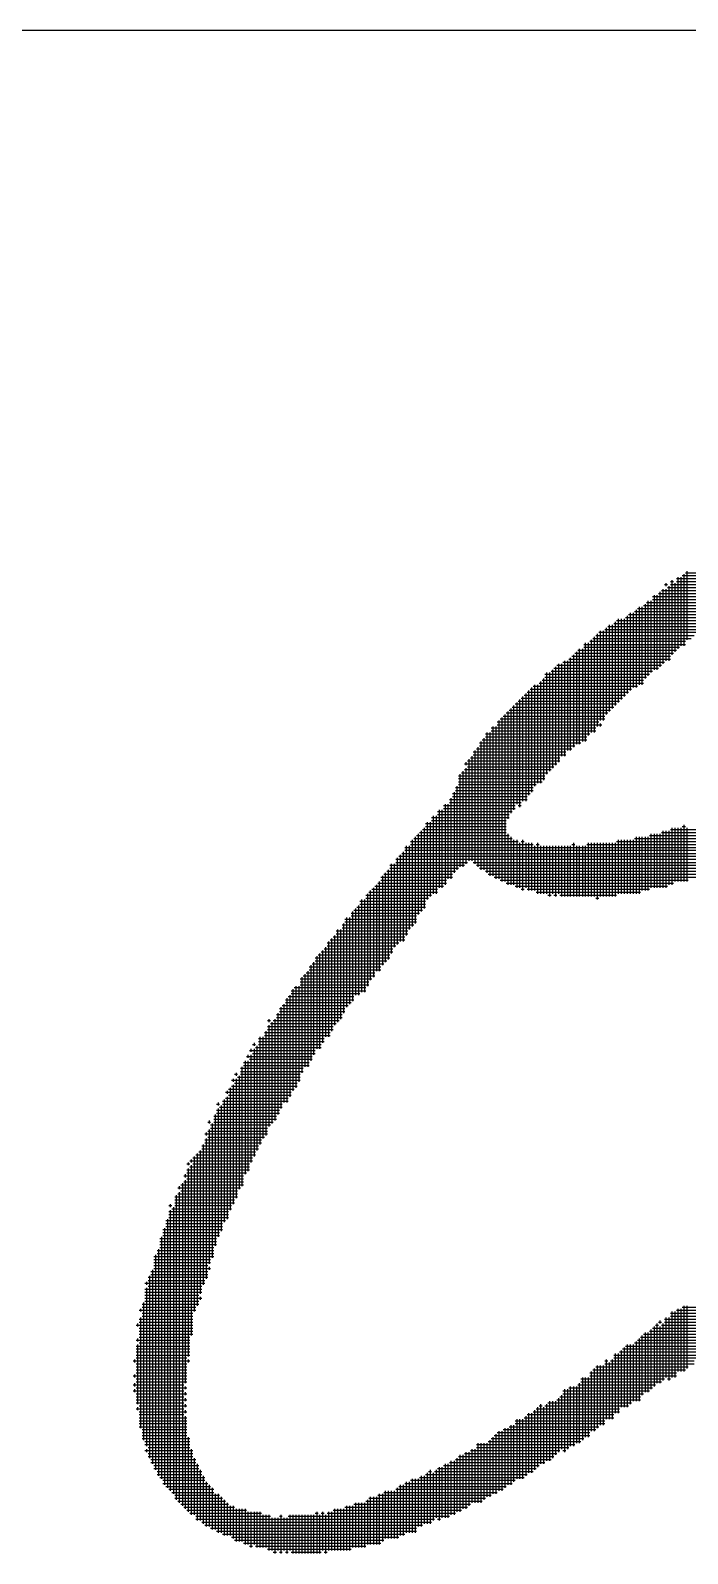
# Model space of a CAD drawing. Header units: feet. Extents: x 0 to 252300, y 0 to 178200.
# Drawn here: x 170392 to 170906, y 8410 to 9600 of the extents above; entities that cross this region are included whole.
import ezdxf
from ezdxf.enums import TextEntityAlignment as Align

# ---------------------------------------------------------------- set-up
doc = ezdxf.new("R2010")
doc.units = ezdxf.units.FT
doc.header["$LTSCALE"] = 3000
doc.header["$MEASUREMENT"] = 0
for name, color, linetype in [('CX-BORD', 3, 'CONTINUOUS'), ('CX-BORD-LIN1', 4, 'CONTINUOUS'), ('CX-BORD-LIN2', 3, 'CONTINUOUS'), ('CX-BORD-TEX2', 7, 'CONTINUOUS'), ('CX-BORD-TEX3', 6, 'CONTINUOUS')]:
    doc.layers.add(name, color=color, linetype=linetype)
doc.styles.add('TB_TEXT', font='')
doc.styles.add('TB_WBTXT', font='')
doc.styles.add('TB_WMTXT', font='')
doc.styles.get('TB_TEXT').set_extended_font_data('DotumChe')
doc.styles.get('TB_WBTXT').set_extended_font_data('Dotum')
doc.styles.get('TB_WMTXT').set_extended_font_data('DotumChe')

# ---------------------------------------------------------------- blocks, each defined once
blk = doc.blocks.new('CXBLKA1')
at = {"layer": 'CX-BORD-LIN2'}
blk.add_lwpolyline([(558, 12), (270, 12)], dxfattribs=at)
at = {"layer": 'CX-BORD-LIN1', "style": 'TB_TEXT'}
for tag, p in [('TR_RCON5', (342.3033, 33)), ('TR_RCON4', (342.3033, 27)), ('TR_RCON3', (342.3033, 21)), ('TR_RCON2', (342.3033, 15)), ('TR_RCON1', (342.3033, 9))]:
    blk.add_attdef(tag, text='', height=3.5, dxfattribs=at).set_placement(p, align=Align.MIDDLE_LEFT)
for tag, height, p in [('TR_DGN5', 3.5, (451.1185, 33)), ('TR_CHK5', 3.5, (491.1185, 33)), ('TR_RDAT5', 3.5, (317.5, 33)), ('TR_APP5', 3.5, (531.1185, 33)), ('TR_RNUM5', 3, (285.1051, 32.6366)), ('TR_DGN4', 3.5, (451.1185, 27)), ('TR_CHK4', 3.5, (491.1185, 27)), ('TR_RDAT4', 3.5, (317.5, 27)), ('TR_APP4', 3.5, (531.1185, 27)), ('TR_RNUM4', 3, (285.1051, 26.6366)), ('TR_DGN3', 3.5, (451.1185, 21)), ('TR_CHK3', 3.5, (491.1185, 21)), ('TR_RDAT3', 3.5, (317.5, 21)), ('TR_APP3', 3.5, (531.1185, 21)), ('TR_RNUM3', 3, (285.1051, 20.6366)), ('TR_DGN2', 3.5, (451.1185, 15)), ('TR_CHK2', 3.5, (491.1185, 15)), ('TR_RDAT2', 3.5, (317.5, 15)), ('TR_APP2', 3.5, (531.1185, 15)), ('TR_RNUM2', 3, (285.1051, 14.6366)), ('TR_DGN1', 3.5, (451.1185, 9)), ('TR_CHK1', 3.5, (491.1185, 9)), ('TR_RDAT1', 3.5, (317.5, 9)), ('TR_APP1', 3.5, (531.1185, 9)), ('TR_RNUM1', 3, (285.1051, 8.6366))]:
    blk.add_attdef(tag, text='', height=height, dxfattribs=at).set_placement(p, align=Align.MIDDLE_CENTER)
at = {"layer": 'CX-BORD-LIN2', "style": 'TB_TEXT'}
blk.add_attdef('TD_VERSION', text='', height=3, rotation=90, dxfattribs=at).set_placement((800.5, 48.0149), align=Align.MIDDLE_CENTER)
at = {"layer": 'CX-BORD-TEX2', "style": 'TB_WMTXT'}
for tag, height, p in [('TB_CNAME', 5, (15.3448, 531.8324)), ('TB_CSCOP', 4, (16.6346, 523.8324))]:
    blk.add_attdef(tag, text='', height=height, dxfattribs=at).set_placement(p, align=Align.BOTTOM_LEFT)
at = {"layer": 'CX-BORD-TEX2', "style": 'TB_WBTXT'}
for tag, height, p in [('TB_MTITIL', 10, (398, 533.3264)), ('TB_STITL', 7, (398, 518.3264))]:
    blk.add_attdef(tag, text='', height=height, dxfattribs=at).set_placement(p, align=Align.MIDDLE_CENTER)
at = {"layer": 'CX-BORD-TEX3', "style": 'TB_TEXT'}
for tag, height, p in [('TD_LNDST', 4.5, (215, 31.5)), ('TD_DSECT', 4.5, (605.5, 31.5)), ('TD_DDIST', 4.5, (654.5, 31.5)), ('TD_DNAME_TOP', 4.5, (755, 27.957)), ('TD_CSECT', 4.5, (605.5, 22.5)), ('TD_CDIST', 4.5, (654.5, 22.5)), ('TD_DNAME_MAIN', 4.5, (755, 21.4731)), ('TD_DNAME_BOT', 3, (755, 15.2489)), ('TD_HSCAL', 4.5, (620.8841, 13.7484)), ('TD_VSCAL', 4.5, (656.8615, 13.7484)), ('TD_CCOMP', 4.5, (215, 13.5927)), ('TD_CSTEP', 4.5, (250.744, 5.125)), ('TD_FIELD', 4.5, (180, 5.125)), ('TD_DWGNO', 4.5, (755, 5.0017)), ('TD_DWGCODE', 4.5, (637, 4.7908))]:
    blk.add_attdef(tag, text='', height=height, dxfattribs=at).set_placement(p, align=Align.MIDDLE_CENTER)
for tag, height, width, p in [('TD_DCOMP', 4.5, 0.95, (215, 22.5875)), ('TD_CNAME', 5, 0.78, (65, 7.5956))]:
    blk.add_attdef(tag, text='', height=height, dxfattribs=dict(at, width=width)).set_placement(p, align=Align.MIDDLE_CENTER)

msp = doc.modelspace()

# ---------------------------------------------------------------- linework, layer by layer
at = {"layer": 'CX-BORD-LIN1'}
for p, q in [((170902.7, 9175.3), (170902.7, 9119.3)), ((170903.9, 9176.4), (170999.5, 9176.4)), ((170905, 9177.6), (170905, 9123.9)), ((170885.2, 9162.4), (170966.8, 9162.4)), ((170886.4, 9163.6), (170886.4, 9105.3)), ((170887.5, 9167.1), (170889.9, 9167.1)), ((170888.7, 9168.3), (170888.7, 9165.9)), ((170888.7, 9163.6), (170888.7, 9107.6)), ((170889.9, 9164.8), (170971.5, 9164.8)), ((170891, 9165.9), (170891, 9107.6)), ((170892.2, 9169.4), (170894.5, 9169.4)), ((170892.2, 9167.1), (170976.2, 9167.1)), ((170893.4, 9170.6), (170893.4, 9112.3)), ((170895.7, 9168.3), (170895.7, 9114.6)), ((170896.9, 9171.8), (170983.2, 9171.8)), ((170896.9, 9169.4), (170983.2, 9169.4)), ((170898, 9172.9), (170898, 9116.9)), ((170900.4, 9172.9), (170900.4, 9119.3)), ((170901.5, 9174.1), (170994.8, 9174.1)), ((170871.2, 9150.8), (170948.2, 9150.8)), ((170872.4, 9151.9), (170872.4, 9093.6)), ((170873.5, 9153.1), (170952.8, 9153.1)), ((170874.7, 9154.3), (170874.7, 9095.9)), ((170877, 9154.3), (170877, 9098.3)), ((170878.2, 9157.8), (170959.8, 9157.8)), ((170878.2, 9155.4), (170957.5, 9155.4)), ((170879.4, 9158.9), (170879.4, 9100.6)), ((170881.7, 9158.9), (170881.7, 9100.6)), ((170882.9, 9160.1), (170964.5, 9160.1)), ((170884, 9161.3), (170884, 9102.9)), ((170850.2, 9139.1), (170927.2, 9139.1)), ((170851.4, 9140.3), (170851.4, 9074.9)), ((170853.7, 9140.3), (170853.7, 9077.3)), ((170856, 9140.3), (170856, 9079.6)), ((170857.2, 9141.4), (170931.9, 9141.4)), ((170858.4, 9142.6), (170858.4, 9081.9)), ((170859.5, 9143.8), (170934.2, 9143.8)), ((170860.7, 9144.9), (170860.7, 9084.3)), ((170863, 9144.9), (170863, 9086.6)), ((170864.2, 9146.1), (170941.2, 9146.1)), ((170865.4, 9147.3), (170865.4, 9086.6)), ((170866.5, 9148.4), (170943.5, 9148.4)), ((170867.7, 9149.6), (170867.7, 9088.9)), ((170870, 9149.6), (170870, 9088.9)), ((170833.9, 9127.4), (170910.9, 9127.4)), ((170835, 9128.6), (170835, 9056.3)), ((170836.2, 9129.8), (170913.2, 9129.8)), ((170837.4, 9130.9), (170837.4, 9060.9)), ((170839.7, 9130.9), (170839.7, 9060.9)), ((170840.9, 9132.1), (170915.5, 9132.1)), ((170842, 9133.3), (170842, 9065.6)), ((170843.2, 9134.4), (170920.2, 9134.4)), ((170844.4, 9135.6), (170844.4, 9067.9)), ((170846.7, 9135.6), (170846.7, 9070.3)), ((170847.9, 9136.8), (170924.9, 9136.8)), ((170849, 9137.9), (170849, 9072.6)), ((170819.9, 9115.8), (170896.9, 9115.8)), ((170821, 9116.9), (170821, 9042.3)), ((170823.4, 9116.9), (170823.4, 9044.6)), ((170824.5, 9120.4), (170903.9, 9120.4)), ((170824.5, 9118.1), (170899.2, 9118.1)), ((170825.7, 9121.6), (170825.7, 9044.6)), ((170828, 9121.6), (170828, 9049.3)), ((170829.2, 9122.8), (170903.9, 9122.8)), ((170830.4, 9123.9), (170830.4, 9051.6)), ((170831.5, 9125.1), (170908.5, 9125.1)), ((170832.7, 9126.3), (170832.7, 9051.6)), ((170802.4, 9102.9), (170802.4, 9026)), ((170803.5, 9104.1), (170885.2, 9104.1)), ((170804.7, 9105.3), (170804.7, 9028.3)), ((170807, 9105.3), (170807, 9033)), ((170808.2, 9106.4), (170887.5, 9106.4)), ((170809.4, 9107.6), (170809.4, 9033)), ((170811.7, 9107.6), (170811.7, 9037.6)), ((170812.9, 9108.8), (170892.2, 9108.8)), ((170814, 9109.9), (170814, 9037.6)), ((170815.2, 9111.1), (170892.2, 9111.1)), ((170816.4, 9112.3), (170816.4, 9040)), ((170817.5, 9113.4), (170894.5, 9113.4)), ((170818.7, 9114.6), (170818.7, 9042.3)), ((170790.7, 9091.3), (170790.7, 9012)), ((170791.9, 9092.4), (170871.2, 9092.4)), ((170793, 9093.6), (170793, 9014.3)), ((170794.2, 9097.1), (170875.9, 9097.1)), ((170794.2, 9094.8), (170873.5, 9094.8)), ((170795.4, 9098.3), (170795.4, 9019)), ((170797.7, 9098.3), (170797.7, 9021.3)), ((170798.9, 9099.4), (170878.2, 9099.4)), ((170800, 9100.6), (170800, 9023.6)), ((170801.2, 9101.8), (170882.9, 9101.8)), ((170776.7, 9079.6), (170776.7, 8998)), ((170777.9, 9080.8), (170857.2, 9080.8)), ((170779.1, 9081.9), (170779.1, 8998)), ((170780.2, 9083.1), (170859.5, 9083.1)), ((170781.4, 9084.3), (170781.4, 9002.6)), ((170782.6, 9085.4), (170861.9, 9085.4)), ((170783.7, 9086.6), (170783.7, 9005)), ((170784.9, 9087.8), (170866.5, 9087.8)), ((170786.1, 9088.9), (170786.1, 9009.6)), ((170788.4, 9088.9), (170788.4, 9012)), ((170789.6, 9090.1), (170871.2, 9090.1)), ((170765.1, 9067.9), (170765.1, 8984)), ((170766.2, 9069.1), (170845.5, 9069.1)), ((170767.4, 9070.3), (170767.4, 8988.6)), ((170768.6, 9071.4), (170847.9, 9071.4)), ((170769.7, 9072.6), (170769.7, 8991)), ((170770.9, 9073.8), (170850.2, 9073.8)), ((170772.1, 9074.9), (170772.1, 8995.6)), ((170773.2, 9076.1), (170852.5, 9076.1)), ((170774.4, 9077.3), (170774.4, 8993.3)), ((170775.6, 9078.4), (170854.9, 9078.4)), ((170753.4, 9056.3), (170753.4, 8939.6)), ((170755.7, 9056.3), (170755.7, 8937.3)), ((170756.9, 9059.8), (170836.2, 9059.8)), ((170756.9, 9057.5), (170838.5, 9057.5)), ((170758.1, 9060.9), (170758.1, 8937.3)), ((170759.2, 9062.1), (170840.9, 9062.1)), ((170760.4, 9063.3), (170760.4, 8935)), ((170761.6, 9064.4), (170840.9, 9064.4)), ((170762.7, 9065.6), (170762.7, 8935)), ((170763.9, 9066.8), (170843.2, 9066.8)), ((170837.4, 9058.6), (170837.4, 9056.3)), ((170742.9, 9043.5), (170822.2, 9043.5)), ((170744.1, 9044.6), (170744.1, 8944.3)), ((170745.2, 9045.8), (170826.9, 9045.8)), ((170746.4, 9047), (170746.4, 8944.3)), ((170747.6, 9050.5), (170829.2, 9050.5)), ((170747.6, 9048.1), (170826.9, 9048.1)), ((170748.7, 9051.6), (170748.7, 8942)), ((170751.1, 9051.6), (170751.1, 8939.6)), ((170752.2, 9055.1), (170833.9, 9055.1)), ((170752.2, 9052.8), (170833.9, 9052.8)), ((170735.9, 9031.8), (170805.9, 9031.8)), ((170737.1, 9033), (170737.1, 8951.3)), ((170738.2, 9036.5), (170810.5, 9036.5)), ((170738.2, 9034.1), (170810.5, 9034.1)), ((170739.4, 9037.6), (170739.4, 8949)), ((170740.6, 9038.8), (170815.2, 9038.8)), ((170741.7, 9040), (170741.7, 8946.6)), ((170742.9, 9041.1), (170817.5, 9041.1)), ((170728.9, 9020.1), (170796.5, 9020.1)), ((170730.1, 9021.3), (170730.1, 8946.6)), ((170731.2, 9027.1), (170803.5, 9027.1)), ((170731.2, 9022.5), (170798.9, 9022.5)), ((170732.4, 9028.3), (170732.4, 9026)), ((170732.4, 9023.6), (170732.4, 8949)), ((170733.6, 9029.5), (170805.9, 9029.5)), ((170733.6, 9024.8), (170801.2, 9024.8)), ((170734.7, 9030.6), (170734.7, 8951.3)), ((170724.2, 9008.5), (170784.9, 9008.5)), ((170725.4, 9009.6), (170725.4, 8944.3)), ((170726.6, 9017.8), (170794.2, 9017.8)), ((170726.6, 9015.5), (170794.2, 9015.5)), ((170726.6, 9013.1), (170791.9, 9013.1)), ((170726.6, 9010.8), (170787.2, 9010.8)), ((170727.7, 9019), (170727.7, 8946.6)), ((170719.6, 8999.1), (170780.2, 8999.1)), ((170719.6, 8996.8), (170775.6, 8996.8)), ((170720.7, 9000.3), (170720.7, 8937.3)), ((170721.9, 9003.8), (170782.6, 9003.8)), ((170721.9, 9001.5), (170780.2, 9001.5)), ((170723.1, 9005), (170723.1, 8942)), ((170724.2, 9006.1), (170784.9, 9006.1)), ((170705.6, 8985.1), (170766.2, 8985.1)), ((170706.7, 8986.3), (170706.7, 8925.6)), ((170709.1, 8986.3), (170709.1, 8925.6)), ((170710.2, 8989.8), (170768.6, 8989.8)), ((170710.2, 8987.5), (170766.2, 8987.5)), ((170711.4, 8991), (170711.4, 8930.3)), ((170713.7, 8991), (170713.7, 8930.3)), ((170714.9, 8994.5), (170770.9, 8994.5)), ((170714.9, 8992.1), (170770.9, 8992.1)), ((170716.1, 8995.6), (170716.1, 8932.6)), ((170718.4, 8995.6), (170718.4, 8937.3)), ((170773.2, 8994.5), (170775.6, 8994.5)), ((170695.1, 8972.3), (170695.1, 8909.3)), ((170696.2, 8973.5), (170763.9, 8973.5)), ((170697.4, 8974.6), (170697.4, 8911.7)), ((170698.6, 8975.8), (170763.9, 8975.8)), ((170699.7, 8977), (170699.7, 8914)), ((170700.9, 8980.5), (170763.9, 8980.5)), ((170700.9, 8978.1), (170763.9, 8978.1)), ((170702.1, 8981.6), (170702.1, 8921)), ((170704.4, 8981.6), (170704.4, 8923.3)), ((170705.6, 8982.8), (170763.9, 8982.8)), ((170765.1, 8972.3), (170765.1, 8932.6)), ((170877, 8972.3), (170877, 8930.3)), ((170879.4, 8972.3), (170879.4, 8930.3)), ((170881.7, 8972.3), (170881.7, 8930.3)), ((170884, 8972.3), (170884, 8930.3)), ((170885.2, 8973.5), (171011.2, 8973.5)), ((170886.4, 8974.6), (170886.4, 8930.3)), ((170888.7, 8974.6), (170888.7, 8930.3)), ((170891, 8974.6), (170891, 8932.6)), ((170892.2, 8975.8), (171015.8, 8975.8)), ((170893.4, 8977), (170893.4, 8932.6)), ((170895.7, 8977), (170895.7, 8935)), ((170898, 8977), (170898, 8935)), ((170900.4, 8977), (170900.4, 8935)), ((170901.5, 8978.1), (170903.9, 8978.1)), ((170902.7, 8979.3), (170902.7, 8935)), ((170905, 8977), (170905, 8935)), ((170684.6, 8961.8), (170983.2, 8961.8)), ((170685.7, 8963), (170685.7, 8893)), ((170688.1, 8963), (170688.1, 8897.7)), ((170689.2, 8966.5), (170773.2, 8966.5)), ((170689.2, 8964.1), (170784.9, 8964.1)), ((170690.4, 8967.6), (170690.4, 8900)), ((170691.6, 8968.8), (170768.6, 8968.8)), ((170692.7, 8970), (170692.7, 8902.3)), ((170693.9, 8971.1), (170766.2, 8971.1)), ((170767.4, 8970), (170767.4, 8932.6)), ((170769.7, 8967.6), (170769.7, 8932.6)), ((170772.1, 8967.6), (170772.1, 8930.3)), ((170774.4, 8965.3), (170774.4, 8930.3)), ((170775.6, 8966.5), (170777.9, 8966.5)), ((170776.7, 8967.6), (170776.7, 8928)), ((170779.1, 8965.3), (170779.1, 8930.3)), ((170781.4, 8965.3), (170781.4, 8928)), ((170783.7, 8965.3), (170783.7, 8928)), ((170786.1, 8963), (170786.1, 8928)), ((170787.2, 8964.1), (170789.6, 8964.1)), ((170788.4, 8965.3), (170788.4, 8925.6)), ((170790.7, 8963), (170790.7, 8925.6)), ((170793, 8963), (170793, 8925.6)), ((170795.4, 8963), (170795.4, 8925.6)), ((170797.7, 8963), (170797.7, 8923.3)), ((170800, 8963), (170800, 8925.6)), ((170802.4, 8963), (170802.4, 8923.3)), ((170804.7, 8963), (170804.7, 8925.6)), ((170807, 8963), (170807, 8923.3)), ((170809.4, 8963), (170809.4, 8923.3)), ((170811.7, 8963), (170811.7, 8923.3)), ((170814, 8963), (170814, 8923.3)), ((170815.2, 8964.1), (170817.5, 8964.1)), ((170816.4, 8965.3), (170816.4, 8923.3)), ((170818.7, 8963), (170818.7, 8923.3)), ((170821, 8963), (170821, 8923.3)), ((170823.4, 8963), (170823.4, 8923.3)), ((170825.7, 8963), (170825.7, 8923.3)), ((170826.9, 8964.1), (170985.5, 8964.1)), ((170828, 8965.3), (170828, 8923.3)), ((170830.4, 8965.3), (170830.4, 8923.3)), ((170832.7, 8965.3), (170832.7, 8923.3)), ((170835, 8965.3), (170835, 8921)), ((170837.4, 8965.3), (170837.4, 8923.3)), ((170839.7, 8965.3), (170839.7, 8923.3)), ((170842, 8965.3), (170842, 8923.3)), ((170844.4, 8965.3), (170844.4, 8923.3)), ((170846.7, 8965.3), (170846.7, 8923.3)), ((170849, 8965.3), (170849, 8923.3)), ((170850.2, 8966.5), (170990.2, 8966.5)), ((170851.4, 8967.6), (170851.4, 8925.6)), ((170853.7, 8967.6), (170853.7, 8925.6)), ((170856, 8967.6), (170856, 8925.6)), ((170858.4, 8967.6), (170858.4, 8925.6)), ((170860.7, 8967.6), (170860.7, 8925.6)), ((170863, 8967.6), (170863, 8925.6)), ((170864.2, 8968.8), (170999.5, 8968.8)), ((170865.4, 8970), (170865.4, 8925.6)), ((170867.7, 8970), (170867.7, 8925.6)), ((170870, 8970), (170870, 8928)), ((170872.4, 8970), (170872.4, 8928)), ((170874.7, 8970), (170874.7, 8928)), ((170875.9, 8971.1), (170999.5, 8971.1)), ((170674.1, 8949), (170674.1, 8879)), ((170676.4, 8949), (170676.4, 8883.7)), ((170677.6, 8952.5), (170957.5, 8952.5)), ((170677.6, 8950.1), (170733.6, 8950.1)), ((170678.7, 8953.6), (170678.7, 8886)), ((170679.9, 8954.8), (170959.8, 8954.8)), ((170681.1, 8956), (170681.1, 8888.3)), ((170682.2, 8957.1), (170964.5, 8957.1)), ((170683.4, 8958.3), (170683.4, 8888.3)), ((170684.6, 8959.5), (170971.5, 8959.5)), ((170738.2, 8950.1), (170950.5, 8950.1)), ((170665.9, 8938.5), (170721.9, 8938.5)), ((170667.1, 8939.6), (170667.1, 8869.7)), ((170668.2, 8940.8), (170721.9, 8940.8)), ((170669.4, 8942), (170669.4, 8872)), ((170670.6, 8943.1), (170724.2, 8943.1)), ((170671.7, 8944.3), (170671.7, 8874.3)), ((170672.9, 8947.8), (170731.2, 8947.8)), ((170672.9, 8945.5), (170726.6, 8945.5)), ((170740.6, 8947.8), (170941.2, 8947.8)), ((170742.9, 8945.5), (170938.8, 8945.5)), ((170747.6, 8943.1), (170929.5, 8943.1)), ((170749.9, 8940.8), (170922.5, 8940.8)), ((170754.6, 8938.5), (170915.5, 8938.5)), ((170654.2, 8924.5), (170705.6, 8924.5)), ((170655.4, 8925.6), (170655.4, 8853.3)), ((170656.6, 8926.8), (170710.2, 8926.8)), ((170657.7, 8928), (170657.7, 8858)), ((170658.9, 8929.1), (170710.2, 8929.1)), ((170660.1, 8930.3), (170660.1, 8860.3)), ((170661.2, 8931.5), (170714.9, 8931.5)), ((170662.4, 8932.6), (170662.4, 8865)), ((170663.6, 8933.8), (170717.2, 8933.8)), ((170664.7, 8935), (170664.7, 8865)), ((170665.9, 8936.1), (170717.2, 8936.1)), ((170759.2, 8936.1), (170906.2, 8936.1)), ((170763.9, 8933.8), (170894.5, 8933.8)), ((170770.9, 8931.5), (170889.9, 8931.5)), ((170775.6, 8929.1), (170777.9, 8929.1)), ((170780.2, 8929.1), (170875.9, 8929.1)), ((170787.2, 8926.8), (170868.9, 8926.8)), ((170796.5, 8924.5), (170798.9, 8924.5)), ((170801.2, 8924.5), (170803.5, 8924.5)), ((170805.9, 8924.5), (170850.2, 8924.5)), ((170644.9, 8912.8), (170698.6, 8912.8)), ((170646.1, 8914), (170646.1, 8846.3)), ((170647.2, 8915.1), (170700.9, 8915.1)), ((170648.4, 8916.3), (170648.4, 8846.3)), ((170649.6, 8919.8), (170700.9, 8919.8)), ((170649.6, 8917.5), (170700.9, 8917.5)), ((170650.7, 8921), (170650.7, 8848.7)), ((170653.1, 8921), (170653.1, 8848.7)), ((170654.2, 8922.1), (170703.2, 8922.1)), ((170833.9, 8922.1), (170836.2, 8922.1)), ((170635.6, 8901.2), (170691.6, 8901.2)), ((170636.8, 8902.3), (170636.8, 8832.3)), ((170637.9, 8905.8), (170693.9, 8905.8)), ((170637.9, 8903.5), (170693.9, 8903.5)), ((170639.1, 8907), (170639.1, 8837)), ((170641.4, 8907), (170641.4, 8839.3)), ((170642.6, 8910.5), (170696.2, 8910.5)), ((170642.6, 8908.2), (170693.9, 8908.2)), ((170643.8, 8911.7), (170643.8, 8841.7)), ((170626.3, 8889.5), (170684.6, 8889.5)), ((170627.4, 8890.7), (170627.4, 8818.3)), ((170628.6, 8891.8), (170684.6, 8891.8)), ((170629.8, 8893), (170629.8, 8823)), ((170630.9, 8896.5), (170686.9, 8896.5)), ((170630.9, 8894.2), (170686.9, 8894.2)), ((170632.1, 8897.7), (170632.1, 8825.3)), ((170634.4, 8897.7), (170634.4, 8827.7)), ((170635.6, 8898.8), (170689.2, 8898.8)), ((170616.9, 8877.8), (170672.9, 8877.8)), ((170618.1, 8879), (170618.1, 8804.3)), ((170619.3, 8880.2), (170675.2, 8880.2)), ((170620.4, 8881.3), (170620.4, 8809)), ((170621.6, 8882.5), (170675.2, 8882.5)), ((170622.8, 8883.7), (170622.8, 8813.7)), ((170623.9, 8887.2), (170679.9, 8887.2)), ((170623.9, 8884.8), (170677.6, 8884.8)), ((170625.1, 8888.3), (170625.1, 8813.7)), ((170608.8, 8865), (170608.8, 8790.3)), ((170609.9, 8868.5), (170665.9, 8868.5)), ((170609.9, 8866.2), (170665.9, 8866.2)), ((170611.1, 8869.7), (170611.1, 8795)), ((170612.3, 8870.8), (170668.2, 8870.8)), ((170613.4, 8872), (170613.4, 8799.7)), ((170614.6, 8875.5), (170672.9, 8875.5)), ((170614.6, 8873.2), (170670.6, 8873.2)), ((170615.8, 8876.7), (170615.8, 8804.3)), ((170599.4, 8853.3), (170599.4, 8774)), ((170601.8, 8853.3), (170601.8, 8778.7)), ((170602.9, 8859.2), (170658.9, 8859.2)), ((170602.9, 8856.8), (170656.6, 8856.8)), ((170602.9, 8854.5), (170656.6, 8854.5)), ((170604.1, 8860.3), (170604.1, 8785.7)), ((170605.3, 8861.5), (170661.2, 8861.5)), ((170606.4, 8862.7), (170606.4, 8790.3)), ((170607.6, 8863.8), (170661.2, 8863.8)), ((170591.3, 8842.8), (170644.9, 8842.8)), ((170592.4, 8844), (170592.4, 8762.4)), ((170593.6, 8845.2), (170644.9, 8845.2)), ((170594.8, 8846.3), (170594.8, 8767)), ((170595.9, 8849.8), (170654.2, 8849.8)), ((170595.9, 8847.5), (170649.6, 8847.5)), ((170597.1, 8851), (170597.1, 8771.7)), ((170598.3, 8852.2), (170654.2, 8852.2)), ((170584.3, 8831.2), (170635.6, 8831.2)), ((170585.4, 8832.3), (170585.4, 8753)), ((170586.6, 8835.8), (170637.9, 8835.8)), ((170586.6, 8833.5), (170637.9, 8833.5)), ((170587.8, 8837), (170587.8, 8757.7)), ((170588.9, 8838.2), (170640.3, 8838.2)), ((170590.1, 8839.3), (170590.1, 8762.4)), ((170591.3, 8840.5), (170642.6, 8840.5)), ((170576.1, 8818.3), (170576.1, 8736.7)), ((170577.3, 8826.5), (170579.6, 8826.5)), ((170577.3, 8821.8), (170628.6, 8821.8)), ((170577.3, 8819.5), (170628.6, 8819.5)), ((170578.4, 8827.7), (170578.4, 8825.3)), ((170578.4, 8823), (170578.4, 8743.7)), ((170579.6, 8824.2), (170630.9, 8824.2)), ((170580.8, 8825.3), (170580.8, 8746)), ((170581.9, 8826.5), (170633.3, 8826.5)), ((170583.1, 8827.7), (170583.1, 8748.4)), ((170584.3, 8828.8), (170635.6, 8828.8)), ((170565.6, 8807.8), (170567.9, 8807.8)), ((170566.8, 8809), (170566.8, 8806.7)), ((170567.9, 8805.5), (170619.3, 8805.5)), ((170569.1, 8806.7), (170569.1, 8725)), ((170570.3, 8812.5), (170621.6, 8812.5)), ((170570.3, 8810.2), (170621.6, 8810.2)), ((170570.3, 8807.8), (170619.3, 8807.8)), ((170571.4, 8813.7), (170571.4, 8729.7)), ((170573.8, 8813.7), (170573.8, 8734.4)), ((170574.9, 8817.2), (170626.3, 8817.2)), ((170574.9, 8814.8), (170626.3, 8814.8)), ((170558.6, 8793.8), (170609.9, 8793.8)), ((170559.8, 8795), (170559.8, 8706.4)), ((170560.9, 8798.5), (170612.3, 8798.5)), ((170562.1, 8799.7), (170562.1, 8797.3)), ((170562.1, 8795), (170562.1, 8708.7)), ((170563.3, 8803.2), (170614.6, 8803.2)), ((170563.3, 8796.2), (170612.3, 8796.2)), ((170564.4, 8804.3), (170564.4, 8802)), ((170564.4, 8799.7), (170564.4, 8715.7)), ((170565.6, 8800.8), (170614.6, 8800.8)), ((170566.8, 8804.3), (170566.8, 8720.4)), ((170551.6, 8784.5), (170553.9, 8784.5)), ((170552.8, 8785.7), (170552.8, 8783.3)), ((170553.9, 8782.2), (170602.9, 8782.2)), ((170555.1, 8783.3), (170555.1, 8694.7)), ((170556.3, 8789.2), (170605.3, 8789.2)), ((170556.3, 8786.8), (170605.3, 8786.8)), ((170556.3, 8784.5), (170602.9, 8784.5)), ((170557.4, 8790.3), (170557.4, 8697)), ((170558.6, 8791.5), (170609.9, 8791.5)), ((170544.6, 8770.5), (170595.9, 8770.5)), ((170545.8, 8771.7), (170545.8, 8769.3)), ((170546.9, 8772.8), (170598.3, 8772.8)), ((170548.1, 8774), (170548.1, 8678.4)), ((170549.3, 8779.8), (170602.9, 8779.8)), ((170549.3, 8775.2), (170600.6, 8775.2)), ((170550.4, 8781), (170550.4, 8778.7)), ((170550.4, 8776.3), (170550.4, 8683)), ((170551.6, 8777.5), (170600.6, 8777.5)), ((170552.8, 8781), (170552.8, 8687.7)), ((170537.6, 8761.2), (170539.9, 8761.2)), ((170538.8, 8762.4), (170538.8, 8760)), ((170538.8, 8757.7), (170538.8, 8657.4)), ((170539.9, 8758.9), (170588.9, 8758.9)), ((170541.1, 8760), (170541.1, 8662)), ((170542.3, 8763.5), (170593.6, 8763.5)), ((170542.3, 8761.2), (170588.9, 8761.2)), ((170543.4, 8764.7), (170543.4, 8669)), ((170544.6, 8765.9), (170593.6, 8765.9)), ((170545.8, 8767), (170545.8, 8671.4)), ((170546.9, 8768.2), (170595.9, 8768.2)), ((170530.6, 8747.2), (170532.9, 8747.2)), ((170531.8, 8748.4), (170531.8, 8746)), ((170534.1, 8746), (170534.1, 8641)), ((170535.3, 8751.9), (170584.3, 8751.9)), ((170535.3, 8749.5), (170584.3, 8749.5)), ((170535.3, 8747.2), (170581.9, 8747.2)), ((170536.4, 8753), (170536.4, 8650.4)), ((170537.6, 8756.5), (170586.6, 8756.5)), ((170537.6, 8754.2), (170586.6, 8754.2)), ((170528.3, 8737.9), (170577.3, 8737.9)), ((170529.4, 8739), (170529.4, 8736.7)), ((170529.4, 8734.4), (170529.4, 8624.7)), ((170530.6, 8740.2), (170577.3, 8740.2)), ((170530.6, 8735.5), (170574.9, 8735.5)), ((170531.8, 8741.4), (170531.8, 8636.4)), ((170532.9, 8744.9), (170579.6, 8744.9)), ((170532.9, 8742.5), (170577.3, 8742.5)), ((170522.4, 8722.7), (170522.4, 8603.7)), ((170523.6, 8723.9), (170567.9, 8723.9)), ((170524.8, 8725), (170524.8, 8613.1)), ((170525.9, 8728.5), (170570.3, 8728.5)), ((170525.9, 8726.2), (170570.3, 8726.2)), ((170527.1, 8729.7), (170527.1, 8620.1)), ((170528.3, 8733.2), (170572.6, 8733.2)), ((170528.3, 8730.9), (170572.6, 8730.9)), ((170514.3, 8714.5), (170516.6, 8714.5)), ((170515.4, 8715.7), (170515.4, 8713.4)), ((170515.4, 8711), (170515.4, 8564.1)), ((170516.6, 8716.9), (170565.6, 8716.9)), ((170516.6, 8712.2), (170563.3, 8712.2)), ((170517.8, 8718), (170517.8, 8715.7)), ((170517.8, 8713.4), (170517.8, 8580.4)), ((170518.9, 8719.2), (170565.6, 8719.2)), ((170518.9, 8714.5), (170563.3, 8714.5)), ((170520.1, 8720.4), (170520.1, 8599.1)), ((170521.3, 8721.5), (170567.9, 8721.5)), ((170509.6, 8698.2), (170558.6, 8698.2)), ((170510.8, 8699.4), (170510.8, 8447.4)), ((170511.9, 8705.2), (170558.6, 8705.2)), ((170511.9, 8700.5), (170558.6, 8700.5)), ((170513.1, 8706.4), (170513.1, 8704)), ((170513.1, 8701.7), (170513.1, 8543.1)), ((170514.3, 8709.9), (170563.3, 8709.9)), ((170514.3, 8707.5), (170560.9, 8707.5)), ((170514.3, 8702.9), (170558.6, 8702.9)), ((170504.9, 8688.9), (170553.9, 8688.9)), ((170504.9, 8686.5), (170551.6, 8686.5)), ((170506.1, 8690), (170506.1, 8452.1)), ((170507.3, 8695.9), (170556.3, 8695.9)), ((170507.3, 8691.2), (170553.9, 8691.2)), ((170508.4, 8697), (170508.4, 8694.7)), ((170508.4, 8692.4), (170508.4, 8449.8)), ((170509.6, 8693.5), (170553.9, 8693.5)), ((170500.3, 8681.9), (170502.6, 8681.9)), ((170500.3, 8677.2), (170546.9, 8677.2)), ((170500.3, 8674.9), (170546.9, 8674.9)), ((170501.4, 8683), (170501.4, 8680.7)), ((170501.4, 8678.4), (170501.4, 8459.1)), ((170502.6, 8679.5), (170549.3, 8679.5)), ((170503.8, 8680.7), (170503.8, 8456.8)), ((170504.9, 8684.2), (170551.6, 8684.2)), ((170504.9, 8681.9), (170549.3, 8681.9)), ((170495.6, 8663.2), (170542.3, 8663.2)), ((170496.8, 8664.4), (170496.8, 8463.8)), ((170498, 8670.2), (170544.6, 8670.2)), ((170498, 8667.9), (170542.3, 8667.9)), ((170498, 8665.5), (170542.3, 8665.5)), ((170499.1, 8671.4), (170499.1, 8461.4)), ((170500.3, 8672.5), (170546.9, 8672.5)), ((170493.3, 8656.2), (170537.6, 8656.2)), ((170493.3, 8653.9), (170537.6, 8653.9)), ((170493.3, 8651.5), (170537.6, 8651.5)), ((170494.5, 8657.4), (170494.5, 8468.4)), ((170495.6, 8660.9), (170539.9, 8660.9)), ((170495.6, 8658.5), (170539.9, 8658.5)), ((170488.6, 8642.2), (170535.3, 8642.2)), ((170488.6, 8639.9), (170532.9, 8639.9)), ((170489.8, 8643.4), (170489.8, 8475.4)), ((170491, 8646.9), (170535.3, 8646.9)), ((170491, 8644.5), (170535.3, 8644.5)), ((170492.1, 8648), (170492.1, 8470.8)), ((170493.3, 8649.2), (170535.3, 8649.2)), ((170485.1, 8627), (170485.1, 8484.7)), ((170486.3, 8630.5), (170530.6, 8630.5)), ((170486.3, 8628.2), (170530.6, 8628.2)), ((170487.5, 8631.7), (170487.5, 8480.1)), ((170488.6, 8637.5), (170532.9, 8637.5)), ((170488.6, 8635.2), (170530.6, 8635.2)), ((170488.6, 8632.9), (170532.9, 8632.9)), ((170531.8, 8634), (170531.8, 8631.7)), ((170481.6, 8621.2), (170528.3, 8621.2)), ((170481.6, 8616.6), (170525.9, 8616.6)), ((170482.8, 8622.4), (170482.8, 8620.1)), ((170482.8, 8617.7), (170482.8, 8494.1)), ((170484, 8625.9), (170530.6, 8625.9)), ((170484, 8623.5), (170528.3, 8623.5)), ((170484, 8618.9), (170525.9, 8618.9)), ((170479.3, 8604.9), (170523.6, 8604.9)), ((170480.5, 8606.1), (170480.5, 8498.7)), ((170481.6, 8614.2), (170525.9, 8614.2)), ((170481.6, 8611.9), (170523.6, 8611.9)), ((170481.6, 8609.6), (170525.9, 8609.6)), ((170481.6, 8607.2), (170523.6, 8607.2)), ((170524.8, 8610.7), (170524.8, 8608.4)), ((170902.7, 8603.7), (170902.7, 8552.4)), ((170905, 8603.7), (170905, 8554.7)), ((170477, 8600.2), (170521.3, 8600.2)), ((170477, 8593.2), (170518.9, 8593.2)), ((170478.1, 8601.4), (170478.1, 8599.1)), ((170478.1, 8594.4), (170478.1, 8508.1)), ((170479.3, 8602.6), (170521.3, 8602.6)), ((170479.3, 8597.9), (170518.9, 8597.9)), ((170479.3, 8595.6), (170518.9, 8595.6)), ((170884, 8592.1), (170884, 8589.7)), ((170887.5, 8593.2), (170952.8, 8593.2)), ((170888.7, 8594.4), (170888.7, 8547.7)), ((170891, 8594.4), (170891, 8545.4)), ((170892.2, 8597.9), (170957.5, 8597.9)), ((170892.2, 8595.6), (170955.2, 8595.6)), ((170893.4, 8599.1), (170893.4, 8547.7)), ((170895.7, 8599.1), (170895.7, 8547.7)), ((170896.9, 8600.2), (170962.2, 8600.2)), ((170898, 8601.4), (170898, 8552.4)), ((170900.4, 8601.4), (170900.4, 8552.4)), ((170901.5, 8602.6), (170964.5, 8602.6)), ((170474.6, 8588.6), (170518.9, 8588.6)), ((170475.8, 8589.7), (170475.8, 8587.4)), ((170477, 8590.9), (170518.9, 8590.9)), ((170477, 8586.2), (170518.9, 8586.2)), ((170477, 8583.9), (170518.9, 8583.9)), ((170477, 8581.6), (170518.9, 8581.6)), ((170477, 8579.2), (170516.6, 8579.2)), ((170868.9, 8579.2), (170936.5, 8579.2)), ((170870, 8580.4), (170870, 8533.7)), ((170871.2, 8581.6), (170941.2, 8581.6)), ((170872.4, 8582.7), (170872.4, 8536.1)), ((170874.7, 8582.7), (170874.7, 8536.1)), ((170875.9, 8583.9), (170943.5, 8583.9)), ((170877, 8585.1), (170877, 8538.4)), ((170878.2, 8586.2), (170945.8, 8586.2)), ((170879.4, 8587.4), (170879.4, 8540.7)), ((170880.5, 8588.6), (170882.9, 8588.6)), ((170881.7, 8589.7), (170881.7, 8543.1)), ((170882.9, 8590.9), (170885.2, 8590.9)), ((170884, 8587.4), (170884, 8543.1)), ((170885.2, 8588.6), (170948.2, 8588.6)), ((170886.4, 8589.7), (170886.4, 8545.4)), ((170887.5, 8590.9), (170950.5, 8590.9)), ((170474.6, 8576.9), (170516.6, 8576.9)), ((170474.6, 8572.2), (170516.6, 8572.2)), ((170474.6, 8569.9), (170516.6, 8569.9)), ((170474.6, 8567.6), (170516.6, 8567.6)), ((170475.8, 8578.1), (170475.8, 8575.7)), ((170475.8, 8573.4), (170475.8, 8526.7)), ((170477, 8574.6), (170516.6, 8574.6)), ((170852.5, 8567.6), (170922.5, 8567.6)), ((170853.7, 8568.7), (170853.7, 8524.4)), ((170854.9, 8569.9), (170924.9, 8569.9)), ((170856, 8571.1), (170856, 8524.4)), ((170857.2, 8572.2), (170929.5, 8572.2)), ((170858.4, 8573.4), (170858.4, 8524.4)), ((170860.7, 8573.4), (170860.7, 8526.7)), ((170863, 8573.4), (170863, 8529.1)), ((170864.2, 8574.6), (170931.9, 8574.6)), ((170865.4, 8575.7), (170865.4, 8529.1)), ((170866.5, 8576.9), (170936.5, 8576.9)), ((170867.7, 8578.1), (170867.7, 8529.1)), ((170472.3, 8560.6), (170516.6, 8560.6)), ((170473.5, 8561.7), (170473.5, 8559.4)), ((170474.6, 8565.2), (170516.6, 8565.2)), ((170474.6, 8562.9), (170514.3, 8562.9)), ((170474.6, 8558.2), (170514.3, 8558.2)), ((170474.6, 8555.9), (170514.3, 8555.9)), ((170515.4, 8561.7), (170515.4, 8559.4)), ((170833.9, 8555.9), (170906.2, 8555.9)), ((170835, 8557.1), (170835, 8508.1)), ((170837.4, 8557.1), (170837.4, 8510.4)), ((170839.7, 8557.1), (170839.7, 8510.4)), ((170840.9, 8560.6), (170843.2, 8560.6)), ((170840.9, 8558.2), (170910.9, 8558.2)), ((170842, 8561.7), (170842, 8515.1)), ((170844.4, 8559.4), (170844.4, 8515.1)), ((170845.5, 8560.6), (170910.9, 8560.6)), ((170846.7, 8561.7), (170846.7, 8515.1)), ((170847.9, 8565.2), (170917.9, 8565.2)), ((170847.9, 8562.9), (170915.5, 8562.9)), ((170849, 8566.4), (170849, 8519.7)), ((170851.4, 8566.4), (170851.4, 8519.7)), ((170472.3, 8548.9), (170514.3, 8548.9)), ((170473.5, 8550.1), (170473.5, 8547.7)), ((170474.6, 8553.6), (170514.3, 8553.6)), ((170474.6, 8551.2), (170514.3, 8551.2)), ((170474.6, 8546.6), (170514.3, 8546.6)), ((170474.6, 8544.2), (170514.3, 8544.2)), ((170822.2, 8546.6), (170887.5, 8546.6)), ((170822.2, 8544.2), (170885.2, 8544.2)), ((170823.4, 8547.7), (170823.4, 8498.7)), ((170825.7, 8547.7), (170825.7, 8501.1)), ((170828, 8547.7), (170828, 8501.1)), ((170829.2, 8551.2), (170896.9, 8551.2)), ((170829.2, 8548.9), (170896.9, 8548.9)), ((170830.4, 8552.4), (170830.4, 8505.7)), ((170831.5, 8553.6), (170903.9, 8553.6)), ((170832.7, 8554.7), (170832.7, 8505.7)), ((170889.9, 8546.6), (170892.2, 8546.6)), ((170472.3, 8541.9), (170511.9, 8541.9)), ((170472.3, 8537.2), (170511.9, 8537.2)), ((170473.5, 8543.1), (170473.5, 8540.7)), ((170473.5, 8538.4), (170473.5, 8536.1)), ((170474.6, 8539.6), (170514.3, 8539.6)), ((170474.6, 8534.9), (170514.3, 8534.9)), ((170474.6, 8532.6), (170511.9, 8532.6)), ((170513.1, 8540.7), (170513.1, 8538.4)), ((170513.1, 8536.1), (170513.1, 8533.7)), ((170805.9, 8532.6), (170868.9, 8532.6)), ((170807, 8533.7), (170807, 8491.7)), ((170808.2, 8537.2), (170875.9, 8537.2)), ((170808.2, 8534.9), (170871.2, 8534.9)), ((170809.4, 8538.4), (170809.4, 8489.4)), ((170811.7, 8538.4), (170811.7, 8491.7)), ((170812.9, 8539.6), (170878.2, 8539.6)), ((170814, 8540.7), (170814, 8494.1)), ((170816.4, 8540.7), (170816.4, 8494.1)), ((170818.7, 8540.7), (170818.7, 8496.4)), ((170819.9, 8541.9), (170880.5, 8541.9)), ((170821, 8543.1), (170821, 8496.4)), ((170474.6, 8530.2), (170514.3, 8530.2)), ((170474.6, 8527.9), (170511.9, 8527.9)), ((170474.6, 8523.2), (170511.9, 8523.2)), ((170475.8, 8524.4), (170475.8, 8522.1)), ((170477, 8525.6), (170514.3, 8525.6)), ((170477, 8520.9), (170514.3, 8520.9)), ((170513.1, 8531.4), (170513.1, 8529.1)), ((170513.1, 8526.7), (170513.1, 8524.4)), ((170513.1, 8522.1), (170513.1, 8519.7)), ((170781.4, 8519.7), (170781.4, 8473.1)), ((170783.7, 8519.7), (170783.7, 8473.1)), ((170784.9, 8520.9), (170852.5, 8520.9)), ((170786.1, 8522.1), (170786.1, 8475.4)), ((170787.2, 8523.2), (170852.5, 8523.2)), ((170788.4, 8524.4), (170788.4, 8477.7)), ((170789.6, 8525.6), (170791.9, 8525.6)), ((170790.7, 8526.7), (170790.7, 8480.1)), ((170793, 8524.4), (170793, 8480.1)), ((170794.2, 8525.6), (170859.5, 8525.6)), ((170795.4, 8526.7), (170795.4, 8482.4)), ((170796.5, 8527.9), (170861.9, 8527.9)), ((170797.7, 8529.1), (170797.7, 8482.4)), ((170800, 8529.1), (170800, 8484.7)), ((170802.4, 8529.1), (170802.4, 8487.1)), ((170803.5, 8530.2), (170868.9, 8530.2)), ((170804.7, 8531.4), (170804.7, 8489.4)), ((170477, 8518.6), (170511.9, 8518.6)), ((170477, 8516.2), (170514.3, 8516.2)), ((170477, 8513.9), (170514.3, 8513.9)), ((170477, 8511.6), (170514.3, 8511.6)), ((170477, 8509.2), (170514.3, 8509.2)), ((170513.1, 8517.4), (170513.1, 8445.1)), ((170762.7, 8508.1), (170762.7, 8461.4)), ((170765.1, 8508.1), (170765.1, 8463.8)), ((170766.2, 8509.2), (170836.2, 8509.2)), ((170767.4, 8510.4), (170767.4, 8463.8)), ((170769.7, 8510.4), (170769.7, 8466.1)), ((170770.9, 8513.9), (170840.9, 8513.9)), ((170770.9, 8511.6), (170840.9, 8511.6)), ((170772.1, 8515.1), (170772.1, 8468.4)), ((170774.4, 8515.1), (170774.4, 8468.4)), ((170776.7, 8515.1), (170776.7, 8468.4)), ((170777.9, 8516.2), (170847.9, 8516.2)), ((170779.1, 8517.4), (170779.1, 8470.8)), ((170780.2, 8518.6), (170847.9, 8518.6)), ((170479.3, 8506.9), (170514.3, 8506.9)), ((170479.3, 8504.6), (170514.3, 8504.6)), ((170479.3, 8502.2), (170514.3, 8502.2)), ((170479.3, 8499.9), (170516.6, 8499.9)), ((170481.6, 8497.6), (170516.6, 8497.6)), ((170515.4, 8501.1), (170515.4, 8442.8)), ((170741.7, 8496.4), (170741.7, 8449.8)), ((170744.1, 8496.4), (170744.1, 8449.8)), ((170746.4, 8496.4), (170746.4, 8452.1)), ((170748.7, 8496.4), (170748.7, 8454.4)), ((170749.9, 8497.6), (170822.2, 8497.6)), ((170751.1, 8498.7), (170751.1, 8454.4)), ((170752.2, 8499.9), (170824.5, 8499.9)), ((170753.4, 8501.1), (170753.4, 8456.8)), ((170754.6, 8502.2), (170829.2, 8502.2)), ((170755.7, 8503.4), (170755.7, 8456.8)), ((170756.9, 8504.6), (170829.2, 8504.6)), ((170758.1, 8505.7), (170758.1, 8459.1)), ((170760.4, 8505.7), (170760.4, 8459.1)), ((170761.6, 8506.9), (170833.9, 8506.9)), ((170481.6, 8495.2), (170516.6, 8495.2)), ((170481.6, 8490.6), (170518.9, 8490.6)), ((170482.8, 8491.7), (170482.8, 8489.4)), ((170484, 8492.9), (170516.6, 8492.9)), ((170484, 8488.2), (170518.9, 8488.2)), ((170484, 8485.9), (170518.9, 8485.9)), ((170517.8, 8491.7), (170517.8, 8440.4)), ((170520.1, 8484.7), (170520.1, 8440.4)), ((170725.4, 8484.7), (170725.4, 8442.8)), ((170726.6, 8485.9), (170801.2, 8485.9)), ((170727.7, 8487.1), (170727.7, 8442.8)), ((170730.1, 8487.1), (170730.1, 8445.1)), ((170731.2, 8488.2), (170803.5, 8488.2)), ((170732.4, 8489.4), (170732.4, 8445.1)), ((170734.7, 8489.4), (170734.7, 8447.4)), ((170735.9, 8490.6), (170805.9, 8490.6)), ((170737.1, 8491.7), (170737.1, 8449.8)), ((170739.4, 8491.7), (170739.4, 8449.8)), ((170740.6, 8495.2), (170817.5, 8495.2)), ((170740.6, 8492.9), (170812.9, 8492.9)), ((170808.2, 8490.6), (170810.5, 8490.6)), ((170486.3, 8483.6), (170521.3, 8483.6)), ((170486.3, 8481.2), (170521.3, 8481.2)), ((170488.6, 8478.9), (170523.6, 8478.9)), ((170488.6, 8476.6), (170523.6, 8476.6)), ((170491, 8474.3), (170525.9, 8474.3)), ((170522.4, 8480.1), (170522.4, 8435.8)), ((170524.8, 8475.4), (170524.8, 8435.8)), ((170702.1, 8473.1), (170702.1, 8433.4)), ((170703.2, 8474.3), (170705.6, 8474.3)), ((170704.4, 8475.4), (170704.4, 8433.4)), ((170706.7, 8473.1), (170706.7, 8435.8)), ((170707.9, 8474.3), (170784.9, 8474.3)), ((170709.1, 8475.4), (170709.1, 8438.1)), ((170710.2, 8476.6), (170787.2, 8476.6)), ((170711.4, 8477.7), (170711.4, 8435.8)), ((170713.7, 8477.7), (170713.7, 8438.1)), ((170714.9, 8478.9), (170789.6, 8478.9)), ((170716.1, 8480.1), (170716.1, 8438.1)), ((170718.4, 8480.1), (170718.4, 8438.1)), ((170719.6, 8481.2), (170794.2, 8481.2)), ((170720.7, 8482.4), (170720.7, 8440.4)), ((170723.1, 8482.4), (170723.1, 8440.4)), ((170724.2, 8483.6), (170798.9, 8483.6)), ((170491, 8471.9), (170525.9, 8471.9)), ((170493.3, 8469.6), (170528.3, 8469.6)), ((170495.6, 8467.3), (170528.3, 8467.3)), ((170495.6, 8464.9), (170530.6, 8464.9)), ((170498, 8462.6), (170532.9, 8462.6)), ((170500.3, 8460.3), (170535.3, 8460.3)), ((170527.1, 8470.8), (170527.1, 8433.4)), ((170529.4, 8466.1), (170529.4, 8431.1)), ((170531.8, 8463.8), (170531.8, 8431.1)), ((170534.1, 8461.4), (170534.1, 8428.8)), ((170677.6, 8460.3), (170761.6, 8460.3)), ((170678.7, 8461.4), (170678.7, 8421.8)), ((170679.9, 8462.6), (170763.9, 8462.6)), ((170681.1, 8463.8), (170681.1, 8424.1)), ((170683.4, 8463.8), (170683.4, 8424.1)), ((170684.6, 8464.9), (170768.6, 8464.9)), ((170685.7, 8466.1), (170685.7, 8426.4)), ((170688.1, 8466.1), (170688.1, 8426.4)), ((170689.2, 8467.3), (170770.9, 8467.3)), ((170690.4, 8468.4), (170690.4, 8426.4)), ((170692.7, 8468.4), (170692.7, 8426.4)), ((170695.1, 8468.4), (170695.1, 8431.1)), ((170696.2, 8469.6), (170777.9, 8469.6)), ((170697.4, 8470.8), (170697.4, 8431.1)), ((170699.7, 8470.8), (170699.7, 8433.4)), ((170700.9, 8471.9), (170780.2, 8471.9)), ((170502.6, 8457.9), (170535.3, 8457.9)), ((170504.9, 8455.6), (170539.9, 8455.6)), ((170504.9, 8453.3), (170542.3, 8453.3)), ((170507.3, 8450.9), (170544.6, 8450.9)), ((170509.6, 8448.6), (170546.9, 8448.6)), ((170536.4, 8456.8), (170536.4, 8428.8)), ((170538.8, 8456.8), (170538.8, 8426.4)), ((170541.1, 8454.4), (170541.1, 8426.4)), ((170543.4, 8452.1), (170543.4, 8424.1)), ((170545.8, 8449.8), (170545.8, 8424.1)), ((170644.9, 8448.6), (170735.9, 8448.6)), ((170646.1, 8449.8), (170646.1, 8414.8)), ((170648.4, 8449.8), (170648.4, 8414.8)), ((170650.7, 8449.8), (170650.7, 8414.8)), ((170653.1, 8449.8), (170653.1, 8414.8)), ((170654.2, 8450.9), (170745.2, 8450.9)), ((170655.4, 8452.1), (170655.4, 8417.1)), ((170656.6, 8453.3), (170747.6, 8453.3)), ((170657.7, 8454.4), (170657.7, 8417.1)), ((170660.1, 8454.4), (170660.1, 8417.1)), ((170662.4, 8454.4), (170662.4, 8417.1)), ((170663.6, 8455.6), (170752.2, 8455.6)), ((170664.7, 8456.8), (170664.7, 8417.1)), ((170667.1, 8456.8), (170667.1, 8419.4)), ((170668.2, 8457.9), (170756.9, 8457.9)), ((170669.4, 8459.1), (170669.4, 8421.8)), ((170671.7, 8459.1), (170671.7, 8421.8)), ((170674.1, 8459.1), (170674.1, 8421.8)), ((170676.4, 8459.1), (170676.4, 8421.8)), ((170511.9, 8446.3), (170551.6, 8446.3)), ((170514.3, 8443.9), (170560.9, 8443.9)), ((170516.6, 8441.6), (170572.6, 8441.6)), ((170521.3, 8439.3), (170579.6, 8439.3)), ((170521.3, 8436.9), (170707.9, 8436.9)), ((170548.1, 8447.4), (170548.1, 8424.1)), ((170550.4, 8447.4), (170550.4, 8421.8)), ((170552.8, 8445.1), (170552.8, 8419.4)), ((170555.1, 8445.1), (170555.1, 8419.4)), ((170557.4, 8445.1), (170557.4, 8419.4)), ((170559.8, 8445.1), (170559.8, 8417.1)), ((170562.1, 8442.8), (170562.1, 8417.1)), ((170564.4, 8442.8), (170564.4, 8414.8)), ((170566.8, 8442.8), (170566.8, 8417.1)), ((170569.1, 8442.8), (170569.1, 8414.8)), ((170571.4, 8442.8), (170571.4, 8414.8)), ((170573.8, 8440.4), (170573.8, 8414.8)), ((170576.1, 8440.4), (170576.1, 8414.8)), ((170578.4, 8440.4), (170578.4, 8412.4)), ((170580.8, 8438.1), (170580.8, 8412.4)), ((170583.1, 8438.1), (170583.1, 8410.1)), ((170585.4, 8438.1), (170585.4, 8412.4)), ((170586.6, 8439.3), (170588.9, 8439.3)), ((170587.8, 8440.4), (170587.8, 8410.1)), ((170590.1, 8438.1), (170590.1, 8412.4)), ((170592.4, 8438.1), (170592.4, 8410.1)), ((170593.6, 8439.3), (170719.6, 8439.3)), ((170594.8, 8440.4), (170594.8, 8412.4)), ((170597.1, 8440.4), (170597.1, 8410.1)), ((170599.4, 8440.4), (170599.4, 8410.1)), ((170601.8, 8440.4), (170601.8, 8410.1)), ((170604.1, 8440.4), (170604.1, 8410.1)), ((170606.4, 8440.4), (170606.4, 8410.1)), ((170608.8, 8440.4), (170608.8, 8410.1)), ((170611.1, 8440.4), (170611.1, 8410.1)), ((170613.4, 8440.4), (170613.4, 8410.1)), ((170614.6, 8441.6), (170616.9, 8441.6)), ((170615.8, 8442.8), (170615.8, 8410.1)), ((170618.1, 8440.4), (170618.1, 8410.1)), ((170619.3, 8441.6), (170621.6, 8441.6)), ((170620.4, 8442.8), (170620.4, 8412.4)), ((170622.8, 8440.4), (170622.8, 8410.1)), ((170623.9, 8441.6), (170724.2, 8441.6)), ((170625.1, 8442.8), (170625.1, 8412.4)), ((170627.4, 8442.8), (170627.4, 8412.4)), ((170628.6, 8443.9), (170728.9, 8443.9)), ((170629.8, 8445.1), (170629.8, 8412.4)), ((170632.1, 8445.1), (170632.1, 8412.4)), ((170634.4, 8445.1), (170634.4, 8412.4)), ((170636.8, 8445.1), (170636.8, 8412.4)), ((170637.9, 8446.3), (170733.6, 8446.3)), ((170639.1, 8447.4), (170639.1, 8412.4)), ((170641.4, 8447.4), (170641.4, 8412.4)), ((170643.8, 8447.4), (170643.8, 8414.8)), ((170710.2, 8436.9), (170712.6, 8436.9)), ((170525.9, 8434.6), (170705.6, 8434.6)), ((170528.3, 8432.3), (170698.6, 8432.3)), ((170532.9, 8429.9), (170693.9, 8429.9)), ((170537.6, 8427.6), (170693.9, 8427.6)), ((170542.3, 8425.3), (170684.6, 8425.3)), ((170549.3, 8422.9), (170679.9, 8422.9)), ((170551.6, 8420.6), (170668.2, 8420.6)), ((170558.6, 8418.3), (170665.9, 8418.3)), ((170563.3, 8415.9), (170565.6, 8415.9)), ((170567.9, 8415.9), (170654.2, 8415.9)), ((170577.3, 8413.6), (170642.6, 8413.6)), ((170581.9, 8411.3), (170584.3, 8411.3)), ((170586.6, 8411.3), (170588.9, 8411.3)), ((170591.3, 8411.3), (170593.6, 8411.3)), ((170595.9, 8411.3), (170619.3, 8411.3)), ((170621.6, 8411.3), (170623.9, 8411.3))]:
    msp.add_line(p, q, dxfattribs=at)

# ---------------------------------------------------------------- block references
at = {"layer": 'CX-BORD', "xscale": 300, "yscale": 300, "zscale": 300}
msp.add_blockref('CXBLKA1', (7500, 6000), dxfattribs=at)

doc.saveas('drawing.dxf')
